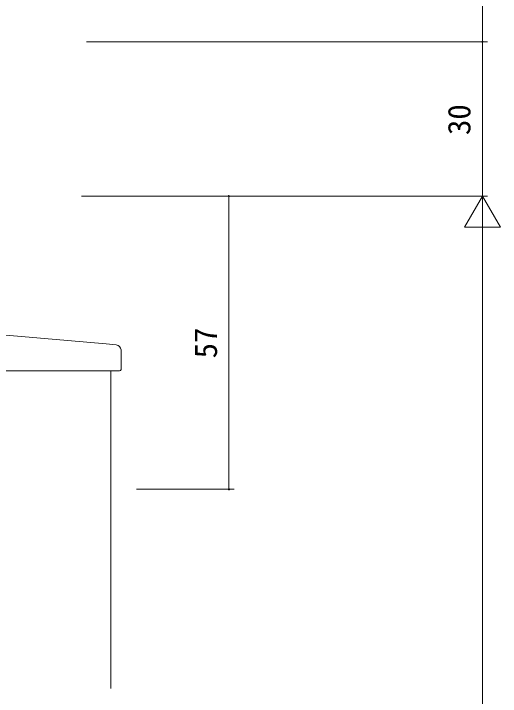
# Model space of a CAD drawing. Units: millimetres, scale not verified. Extents: x -567 to 567, y -403 to 403.
# Drawn here: x -345.7 to -251, y 101.9 to 234.6 of the extents above; entities that cross this region are included whole.
import ezdxf
from ezdxf.enums import TextEntityAlignment as Align

# ---------------------------------------------------------------- set-up
doc = ezdxf.new("R2010")
doc.units = ezdxf.units.MM
doc.header["$LTSCALE"] = 2
for name, color, linetype, lineweight in [('0-1_USER1', 6, 'Continuous', 9), ('0-2_YKK_ZWAK', 2, 'Continuous', 9), ('0-3_YKK_11', 4, 'Continuous', 9)]:
    doc.layers.add(name, color=color, linetype=linetype, lineweight=lineweight)
doc.styles.add('ＭＳ ゴシック', font='')
doc.styles.get('ＭＳ ゴシック').set_extended_font_data('MS Gothic')

msp = doc.modelspace()

# ---------------------------------------------------------------- linework, layer by layer
at = {"layer": '0-1_USER1'}
for p, q in [((-254.51, 264.115), (-254.51, 229.115)), ((-331.51, 229.115), (-253.51, 229.115)), ((-331.51, 229.115), (-253.51, 229.115)), ((-254.51, 229.115), (-254.51, 199.115)), ((-332.51, 199.115), (-302.81, 199.115)), ((-331.51, 199.115), (-253.51, 199.115)), ((-331.51, 199.115), (-253.51, 199.115)), ((-303.81, 142.115), (-303.81, 199.115)), ((-254.51, 199.115), (-254.51, 186.991)), ((-254.51, 199.115), (-251.01, 193.053)), ((-254.51, 192.115), (-254.51, -143.885)), ((-321.813, 142.115), (-302.81, 142.115))]:
    msp.add_line(p, q, dxfattribs=at)
msp.add_lwpolyline([(-254.51, 199.115), (-258.01, 193.053), (-251.01, 193.053)], dxfattribs=at)
for centre, start, end in [((-254.51, 229.115), 90, 270), ((-254.51, 229.115), 90, 270), ((-254.51, 229.115), 270, 90), ((-254.51, 229.115), 270, 90), ((-303.81, 199.115), 90, 270), ((-303.81, 199.115), 270, 90), ((-303.81, 142.115), 90, 270), ((-303.81, 142.115), 270, 90)]:
    msp.add_arc(centre, 0.106, start, end, dxfattribs=at)
at = {"layer": '0-2_YKK_ZWAK'}
for p, q in [((-347.91, 165.115), (-325.813, 165.115)), ((-326.81, 165.115), (-326.81, 103.365)), ((-326.81, 112.365), (-326.81, 103.365))]:
    msp.add_line(p, q, dxfattribs=at)
at = {"layer": '0-3_YKK_11'}
for p, q in [((-327.723, 170.37), (-358.184, 173.035)), ((-325.723, 170.195), (-327.723, 170.37)), ((-324.81, 165.415), (-324.81, 169.199)), ((-362.31, 165.115), (-327.81, 165.115)), ((-325.11, 165.115), (-327.81, 165.115))]:
    msp.add_line(p, q, dxfattribs=at)
for centre, radius, start, end in [((-325.81, 169.199), 1, 0, 85), ((-325.11, 165.415), 0.3, 270, 0)]:
    msp.add_arc(centre, radius, start, end, dxfattribs=at)

# ---------------------------------------------------------------- texts
at = {"layer": '0-1_USER1', "style": 'ＭＳ ゴシック'}
for s, p in [('30', (-255.51, 210.984)), ('57', (-304.81, 167.569))]:
    msp.add_text(s, height=4.399, rotation=90, dxfattribs=at).set_placement(p, align=Align.BOTTOM_LEFT)

doc.saveas('drawing.dxf')
